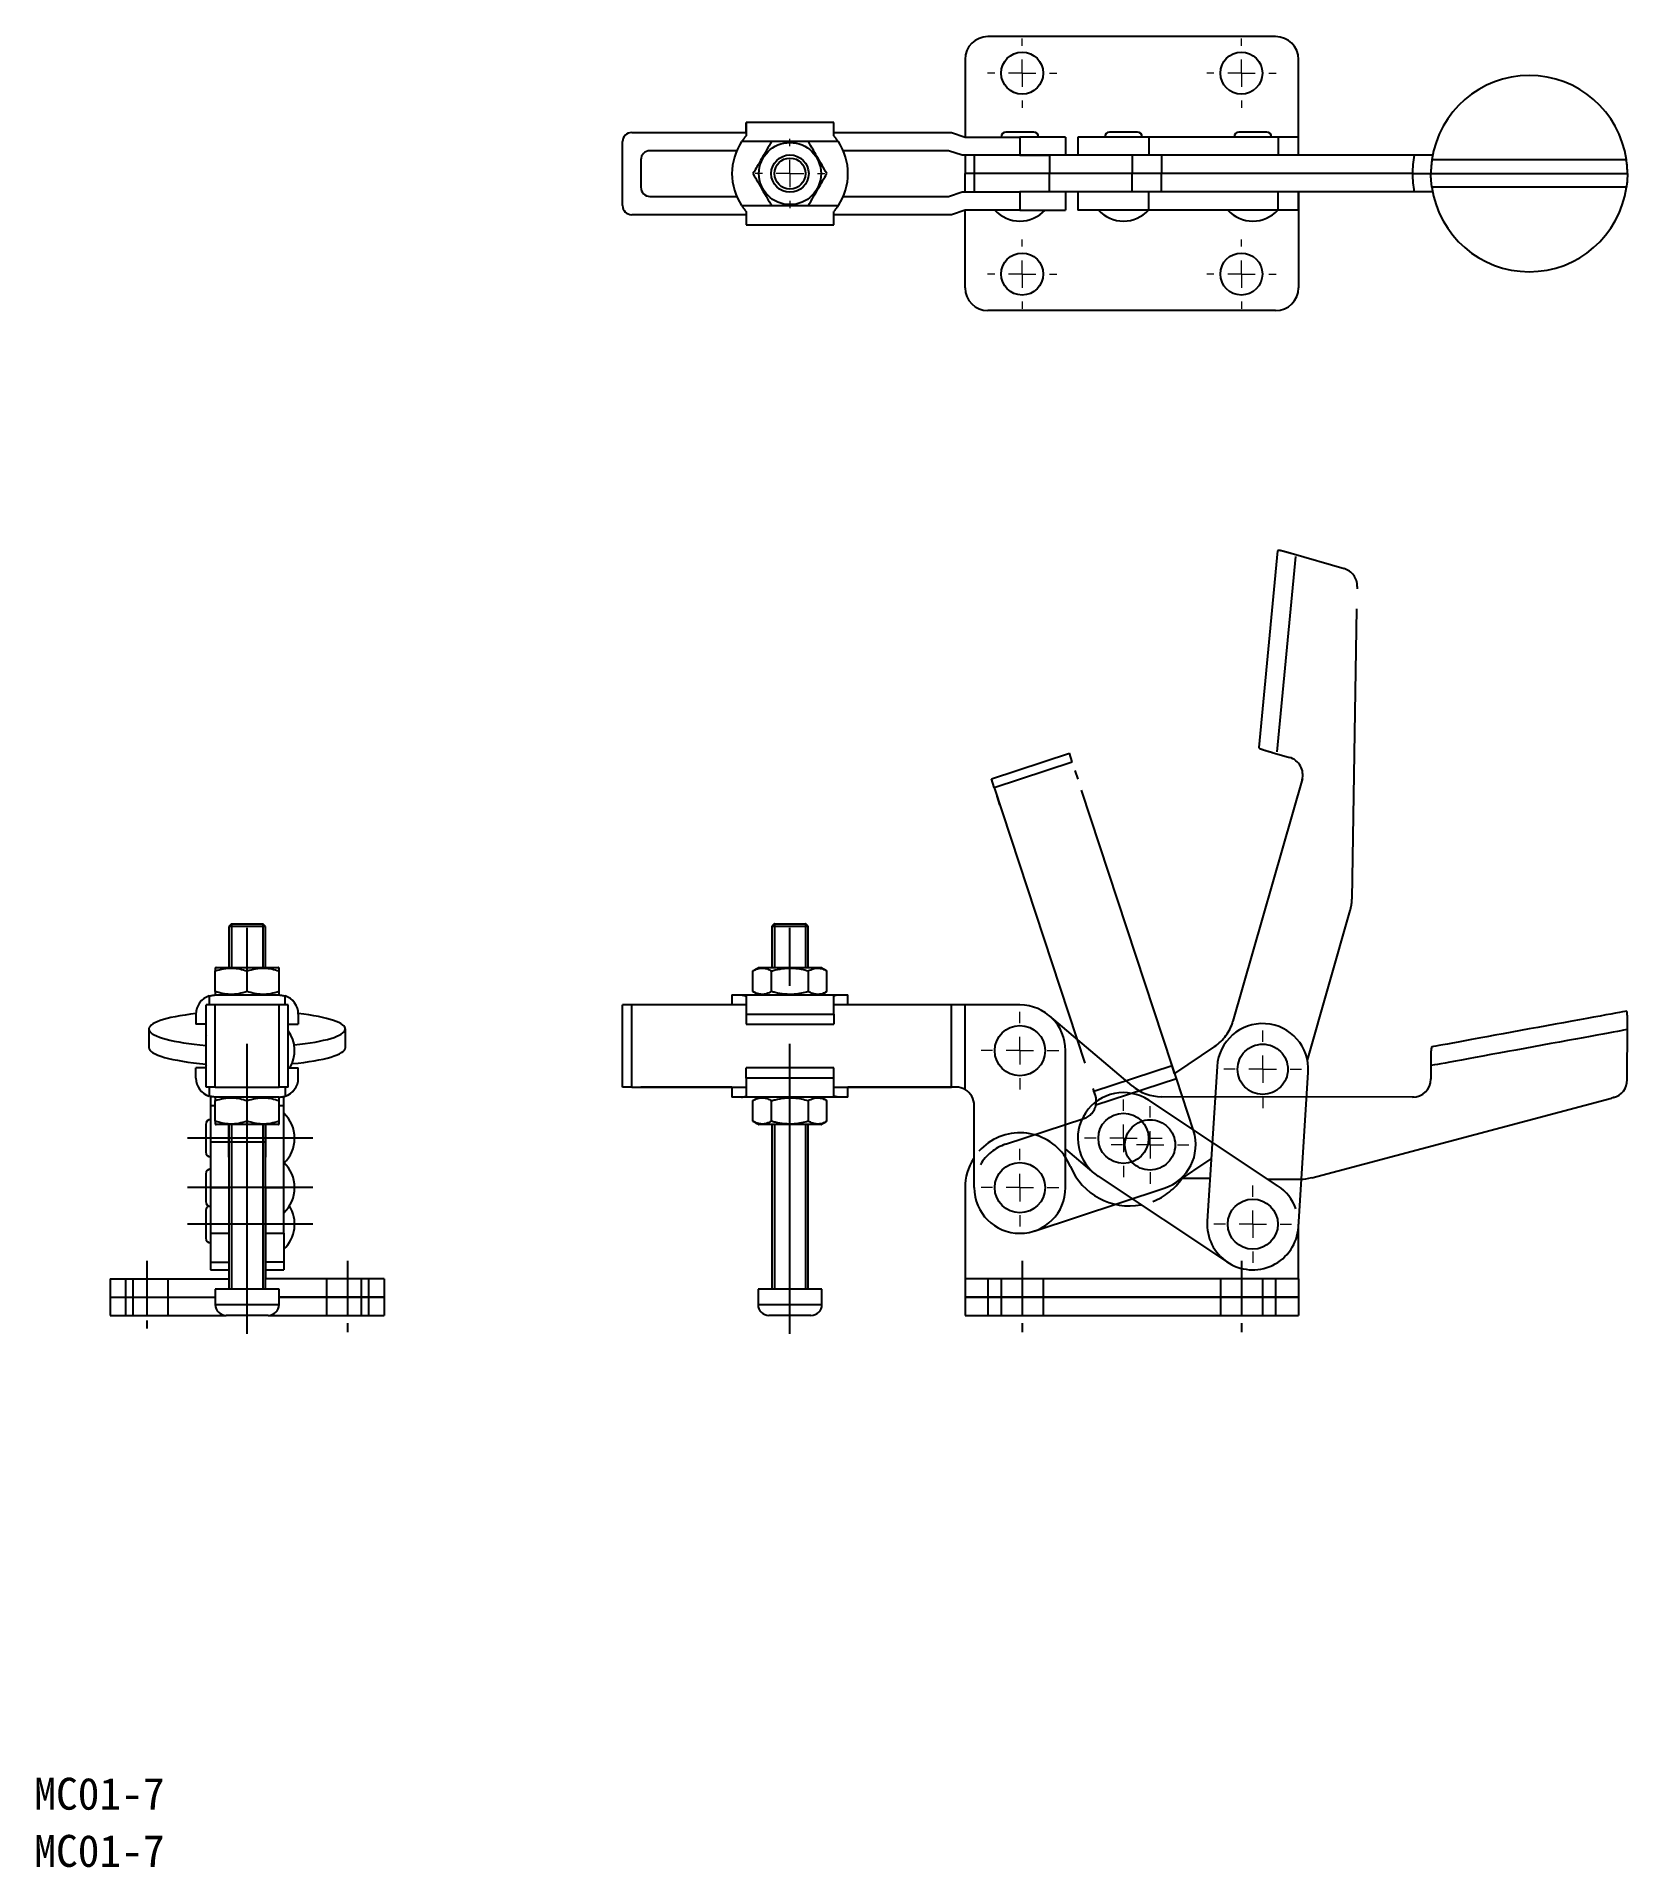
# Model space of a CAD drawing. Header units: millimetres. Extents: x 11 to 185, y 12 to 213.
import ezdxf

# ---------------------------------------------------------------- set-up
doc = ezdxf.new("R2010")
doc.units = ezdxf.units.MM
for name, pattern in [('CENTER', [50.8, 31.75, -6.35, 6.35, -6.35]), ('DASHED', [19.05, 12.7, -6.35]), ('PHANTOM', [63.5, 31.75, -6.35, 6.35, -6.35, 6.35, -6.35])]:
    doc.linetypes.add(name, pattern=pattern)
doc.layers.add('CENTER', color=1, linetype='CENTER')
doc.styles.get("Standard").update_dxf_attribs({"font": 'MINGLIU.TTC'})

# ---------------------------------------------------------------- blocks, each defined once
blk = doc.blocks.new('SW_CENTERMARKSYMBOL_0')
at = {"color": 0, "linetype": 'Continuous', "lineweight": 0}
for p, q in [((0, 3), (0, 4.25)), ((-3, 0), (-4.25, 0)), ((0, 0), (-1.5, 0)), ((0, 0), (0, 1.5)), ((0, 0), (0, -1.5)), ((0, 0), (1.5, 0)), ((3, 0), (4.25, 0)), ((0, -3), (0, -4.25))]:
    blk.add_line(p, q, dxfattribs=at)
blk = doc.blocks.new('SW_CENTERMARKSYMBOL_1')
at = {"color": 0, "linetype": 'Continuous', "lineweight": 0}
for p, q in [((0, 3), (0, 4.25)), ((-3, 0), (-4.25, 0)), ((0, 0), (-1.5, 0)), ((0, 0), (0, 1.5)), ((0, 0), (0, -1.5)), ((0, 0), (1.5, 0)), ((3, 0), (4.25, 0)), ((0, -3), (0, -4.25))]:
    blk.add_line(p, q, dxfattribs=at)
blk = doc.blocks.new('SW_CENTERMARKSYMBOL_2')
at = {"color": 0, "linetype": 'Continuous', "lineweight": 0}
for p, q in [((0, 3), (0, 4.25)), ((-3, 0), (-4.25, 0)), ((0, 0), (-1.5, 0)), ((0, 0), (0, 1.5)), ((0, 0), (0, -1.5)), ((0, 0), (1.5, 0)), ((3, 0), (4.25, 0)), ((0, -3), (0, -4.25))]:
    blk.add_line(p, q, dxfattribs=at)
blk = doc.blocks.new('SW_CENTERMARKSYMBOL_3')
at = {"color": 0, "linetype": 'Continuous', "lineweight": 0}
for p, q in [((0, 3), (0, 4.25)), ((-3, 0), (-4.25, 0)), ((0, 0), (-1.5, 0)), ((0, 0), (0, 1.5)), ((0, 0), (0, -1.5)), ((0, 0), (1.5, 0)), ((3, 0), (4.25, 0)), ((0, -3), (0, -4.25))]:
    blk.add_line(p, q, dxfattribs=at)
blk = doc.blocks.new('SW_CENTERMARKSYMBOL_4')
at = {"color": 0, "linetype": 'Continuous', "lineweight": 0}
for p, q in [((0, 3), (0, 3.8)), ((-3, 0), (-3.8, 0)), ((0, 0), (-1.5, 0)), ((0, 0), (0, 1.5)), ((0, 0), (0, -1.5)), ((0, 0), (1.5, 0)), ((3, 0), (3.8, 0)), ((0, -3), (0, -3.8))]:
    blk.add_line(p, q, dxfattribs=at)
blk = doc.blocks.new('SW_CENTERMARKSYMBOL_5')
at = {"color": 0, "linetype": 'Continuous', "lineweight": 0}
for p, q in [((0, 3), (0, 3.8)), ((-3, 0), (-3.8, 0)), ((0, 0), (-1.5, 0)), ((0, 0), (0, 1.5)), ((0, 0), (0, -1.5)), ((0, 0), (1.5, 0)), ((3, 0), (3.8, 0)), ((0, -3), (0, -3.8))]:
    blk.add_line(p, q, dxfattribs=at)
blk = doc.blocks.new('SW_CENTERMARKSYMBOL_6')
at = {"color": 0, "linetype": 'Continuous', "lineweight": 0}
for p, q in [((0, 3), (0, 3.8)), ((-3, 0), (-3.8, 0)), ((0, 0), (-1.5, 0)), ((0, 0), (0, 1.5)), ((0, 0), (0, -1.5)), ((0, 0), (1.5, 0)), ((3, 0), (3.8, 0)), ((0, -3), (0, -3.8))]:
    blk.add_line(p, q, dxfattribs=at)
blk = doc.blocks.new('SW_CENTERMARKSYMBOL_7')
at = {"color": 0, "linetype": 'Continuous', "lineweight": 0}
for p, q in [((0, 3), (0, 3.8)), ((-3, 0), (-3.8, 0)), ((0, 0), (-1.5, 0)), ((0, 0), (0, 1.5)), ((0, 0), (0, -1.5)), ((0, 0), (1.5, 0)), ((3, 0), (3.8, 0)), ((0, -3), (0, -3.8))]:
    blk.add_line(p, q, dxfattribs=at)

msp = doc.modelspace()

# ---------------------------------------------------------------- linework, layer by layer
at = {"color": 7, "linetype": 'Continuous'}
for p, q in [((146.91, 212.77), (115.41, 212.77)), ((112.91, 210.27), (112.91, 201.77)), ((149.41, 199.77), (149.41, 210.27)), ((88.93, 202.27), (88.93, 203.37)), ((88.93, 203.37), (88.93, 201.92)), ((98.54, 203.37), (88.93, 203.37)), ((98.54, 202.27), (98.54, 203.37)), ((98.54, 201.92), (98.54, 203.37)), ((75.41, 194.27), (75.41, 201.27)), ((76.41, 202.27), (88.93, 202.27)), ((91.67, 201.27), (88.44, 201.27)), ((99.03, 201.27), (95.8, 201.27)), ((98.54, 202.27), (111.41, 202.27)), ((111.41, 202.27), (112.91, 201.77)), ((112.91, 201.77), (118.91, 201.77)), ((120.43, 202.29), (117.38, 202.29)), ((118.91, 201.77), (118.91, 199.77)), ((123.91, 201.77), (118.91, 201.77)), ((123.91, 201.77), (123.91, 199.77)), ((133.01, 201.77), (125.25, 201.77)), ((131.77, 202.29), (128.72, 202.29)), ((133.01, 201.77), (133.01, 199.77)), ((147.18, 201.77), (133.01, 201.77)), ((145.93, 202.29), (142.88, 202.29)), ((147.18, 201.77), (147.18, 199.77)), ((149.41, 201.77), (147.18, 201.77)), ((77.41, 199.27), (77.41, 196.27)), ((87.9, 200.27), (78.41, 200.27)), ((111.09, 200.27), (99.57, 200.27)), ((112.59, 199.77), (111.09, 200.27)), ((118.91, 199.77), (112.59, 199.77)), ((112.91, 199.77), (112.91, 197.77)), ((122.14, 199.77), (118.91, 199.77)), ((118.91, 199.77), (122.14, 199.77)), ((122.14, 199.77), (122.14, 197.77)), ((131.2, 199.77), (122.14, 199.77)), ((131.2, 199.77), (131.2, 197.77)), ((134.42, 199.77), (131.2, 199.77)), ((134.42, 199.77), (134.42, 197.77)), ((162.06, 199.77), (134.42, 199.77)), ((185.32, 199.27), (164.02, 199.27)), ((164.09, 199.77), (164.09, 199.77)), ((113.91, 197.77), (112.91, 197.77)), ((112.91, 195.77), (112.91, 197.77)), ((113.91, 197.77), (112.91, 197.77)), ((122.14, 197.77), (113.91, 197.77)), ((122.14, 197.77), (113.91, 197.77)), ((131.2, 197.77), (122.14, 197.77)), ((122.14, 195.77), (122.14, 197.77)), ((131.2, 197.77), (122.14, 197.77)), ((134.42, 197.77), (131.2, 197.77)), ((131.2, 195.77), (131.2, 197.77)), ((134.42, 197.77), (131.2, 197.77)), ((161.9, 197.77), (134.42, 197.77)), ((134.42, 195.77), (134.42, 197.77)), ((161.9, 197.77), (134.42, 197.77)), ((161.9, 197.77), (163.9, 197.77)), ((161.9, 197.77), (163.9, 197.77)), ((163.91, 197.77), (163.9, 197.77)), ((163.91, 197.77), (163.9, 197.77)), ((163.91, 197.77), (185.42, 197.77)), ((163.91, 197.77), (185.42, 197.77)), ((78.41, 195.27), (87.9, 195.27)), ((99.57, 195.27), (111.09, 195.27)), ((111.09, 195.27), (112.59, 195.77)), ((112.59, 195.77), (118.91, 195.77)), ((122.14, 195.77), (118.91, 195.77)), ((118.91, 195.77), (118.91, 193.77)), ((122.14, 195.77), (118.91, 195.77)), ((131.2, 195.77), (122.14, 195.77)), ((123.91, 195.77), (123.91, 193.77)), ((134.42, 195.77), (131.2, 195.77)), ((133.01, 193.77), (133.01, 195.77)), ((162.06, 195.77), (134.42, 195.77)), ((147.18, 193.77), (147.18, 195.77)), ((149.41, 195.77), (149.41, 185.27)), ((185.32, 196.27), (164.02, 196.27)), ((164.09, 195.77), (164.09, 195.77)), ((88.93, 193.27), (76.41, 193.27)), ((88.44, 194.27), (91.67, 194.27)), ((88.93, 193.62), (88.93, 192.17)), ((95.8, 194.27), (99.03, 194.27)), ((98.54, 192.17), (98.54, 193.62)), ((111.41, 193.27), (98.54, 193.27)), ((112.91, 193.77), (111.41, 193.27)), ((118.91, 193.77), (112.91, 193.77)), ((112.91, 185.27), (112.91, 193.77)), ((118.91, 193.77), (123.91, 193.77)), ((133.01, 193.77), (125.25, 193.77)), ((147.18, 193.77), (133.01, 193.77)), ((149.41, 193.77), (147.18, 193.77)), ((88.93, 192.17), (98.54, 192.17)), ((146.91, 182.77), (115.41, 182.77)), ((36.31, 115.34), (32.31, 115.34)), ((32.61, 115.64), (36.01, 115.64)), ((93.74, 115.34), (91.74, 115.34)), ((92.04, 115.64), (93.74, 115.64)), ((93.74, 115.64), (95.44, 115.64)), ((95.74, 115.34), (93.74, 115.34)), ((30.81, 108.21), (30.81, 110.47)), ((30.91, 110.84), (37.71, 110.84)), ((34.31, 108.21), (34.31, 110.47)), ((37.81, 108.21), (37.81, 110.47)), ((89.69, 108.21), (89.69, 110.47)), ((90.34, 110.84), (93.74, 110.84)), ((91.71, 108.21), (91.71, 110.47)), ((93.74, 110.84), (97.14, 110.84)), ((95.76, 108.21), (95.76, 110.47)), ((97.78, 108.21), (97.78, 110.47)), ((29.81, 97.74), (29.81, 106.74)), ((30.81, 106.74), (29.81, 106.74)), ((30.16, 107.74), (30.16, 106.74)), ((30.81, 107.84), (37.81, 107.84)), ((30.81, 97.74), (30.81, 106.74)), ((37.81, 106.74), (30.81, 106.74)), ((37.81, 97.74), (37.81, 106.74)), ((38.81, 106.74), (37.81, 106.74)), ((38.46, 106.74), (38.46, 107.74)), ((38.81, 97.74), (38.81, 106.74)), ((75.41, 97.74), (75.41, 106.74)), ((76.41, 106.74), (75.41, 106.74)), ((76.41, 97.74), (76.41, 106.74)), ((88.93, 106.74), (76.41, 106.74)), ((78.41, 106.74), (77.41, 106.74)), ((87.39, 106.74), (78.41, 106.74)), ((87.39, 107.84), (88.44, 107.84)), ((88.44, 107.84), (99.03, 107.84)), ((88.93, 107.74), (88.93, 105.74)), ((98.54, 105.74), (98.54, 107.74)), ((111.41, 106.74), (98.54, 106.74)), ((99.03, 107.84), (100.09, 107.84)), ((111.09, 106.74), (100.09, 106.74)), ((112.59, 106.74), (111.09, 106.74)), ((111.41, 97.74), (111.41, 106.74)), ((112.91, 106.74), (111.41, 106.74)), ((118.91, 106.74), (112.59, 106.74)), ((112.91, 97.47), (112.91, 106.74)), ((118.91, 106.74), (112.91, 106.74)), ((28.71, 105.74), (28.71, 104.64)), ((29.81, 104.64), (28.71, 104.64)), ((38.81, 104.64), (39.91, 104.64)), ((39.91, 105.74), (39.91, 104.64)), ((88.93, 105.74), (98.54, 105.74)), ((88.93, 105.74), (88.93, 104.64)), ((88.93, 104.64), (98.54, 104.64)), ((98.54, 105.74), (98.54, 104.64)), ((131.2, 97.89), (122.14, 105.56)), ((185.4, 98.53), (185.42, 104.56)), ((185.4, 98.53), (185.42, 104.56)), ((29.79, 103.26), (29.79, 100.21)), ((123.91, 86.74), (123.91, 101.74)), ((163.91, 100.61), (163.9, 98.63)), ((163.91, 100.61), (163.9, 98.63)), ((28.71, 98.74), (28.71, 99.84)), ((29.81, 99.84), (28.71, 99.84)), ((38.81, 99.84), (39.91, 99.84)), ((39.91, 98.74), (39.91, 99.84)), ((88.93, 98.74), (88.93, 99.84)), ((98.54, 99.84), (88.93, 99.84)), ((98.54, 98.74), (88.93, 98.74)), ((88.93, 98.74), (88.93, 96.74)), ((98.54, 98.74), (98.54, 99.84)), ((98.54, 96.74), (98.54, 98.74)), ((30.81, 97.74), (29.81, 97.74)), ((30.16, 97.74), (30.16, 96.74)), ((30.31, 96.73), (30.31, 95.74)), ((30.81, 97.74), (37.81, 97.74)), ((37.81, 96.64), (30.81, 96.64)), ((30.81, 94.01), (30.81, 96.27)), ((34.31, 94.01), (34.31, 96.27)), ((38.81, 97.74), (37.81, 97.74)), ((37.81, 94.01), (37.81, 96.27)), ((38.31, 95.74), (38.31, 96.74)), ((38.46, 97.74), (38.46, 96.74)), ((76.41, 97.74), (75.41, 97.74)), ((76.41, 97.74), (88.93, 97.74)), ((78.41, 97.74), (77.41, 97.74)), ((87.39, 97.74), (78.41, 97.74)), ((88.44, 96.64), (87.39, 96.64)), ((99.03, 96.64), (88.44, 96.64)), ((89.69, 94.01), (89.69, 96.27)), ((91.71, 94.01), (91.71, 96.27)), ((95.76, 94.01), (95.76, 96.27)), ((97.78, 94.01), (97.78, 96.27)), ((98.54, 97.74), (111.41, 97.74)), ((100.09, 96.64), (99.03, 96.64)), ((111.09, 97.74), (100.09, 97.74)), ((111.91, 97.74), (111.09, 97.74)), ((111.91, 97.74), (111.41, 97.74)), ((147.18, 86.9), (133.01, 96.31)), ((162.06, 96.64), (134.42, 96.7)), ((150.87, 87.83), (183.68, 96.54)), ((30.31, 95.74), (30.31, 86.74)), ((30.31, 95.74), (30.81, 95.74)), ((37.81, 95.74), (38.31, 95.74)), ((38.31, 86.74), (38.31, 95.74)), ((113.91, 86.74), (113.91, 95.74)), ((29.79, 93.67), (29.79, 90.62)), ((37.71, 93.64), (30.91, 93.64)), ((32.31, 90.06), (32.31, 93.64)), ((36.31, 93.64), (36.31, 90.06)), ((97.14, 93.64), (90.34, 93.64)), ((30.31, 91.74), (36.31, 91.74)), ((123.91, 90.96), (127.02, 88.33)), ((29.79, 88.26), (29.79, 85.21)), ((30.31, 86.74), (32.31, 86.74)), ((30.31, 86.74), (30.31, 81.74)), ((32.31, 86.74), (32.31, 76.74)), ((36.31, 86.74), (38.31, 86.74)), ((36.31, 86.74), (36.31, 76.74)), ((38.31, 81.74), (38.31, 86.74)), ((112.91, 86.74), (112.91, 76.74)), ((112.91, 86.74), (112.91, 76.74)), ((127.48, 87.98), (141.64, 78.57)), ((146.01, 87.67), (149.58, 87.67)), ((29.79, 84.26), (29.79, 81.21)), ((149.41, 76.74), (149.41, 82.74)), ((149.41, 76.74), (149.41, 82.58)), ((30.31, 81.74), (30.31, 78.57)), ((38.31, 81.74), (38.31, 78.57)), ((30.31, 78.57), (32.31, 78.57)), ((30.31, 78.57), (30.31, 77.74)), ((38.31, 78.57), (36.31, 78.57)), ((38.31, 78.57), (38.31, 77.74)), ((19.31, 76.74), (19.31, 74.74)), ((19.31, 76.74), (21.81, 76.74)), ((21.81, 76.74), (21.81, 74.74)), ((21.81, 76.74), (32.31, 76.74)), ((46.81, 76.74), (36.31, 76.74)), ((46.81, 76.74), (46.81, 74.74)), ((49.31, 76.74), (46.81, 76.74)), ((49.31, 76.74), (49.31, 74.74)), ((112.91, 76.74), (112.91, 74.74)), ((115.41, 76.74), (112.91, 76.74)), ((112.91, 76.74), (112.91, 74.74)), ((115.41, 76.74), (112.91, 76.74)), ((115.41, 76.74), (115.41, 74.74)), ((146.91, 76.74), (115.41, 76.74)), ((115.41, 76.74), (115.41, 74.74)), ((146.91, 76.74), (115.41, 76.74)), ((146.91, 76.74), (146.91, 74.74)), ((149.41, 76.74), (146.91, 76.74)), ((146.91, 76.74), (146.91, 74.74)), ((149.41, 76.74), (146.91, 76.74)), ((149.41, 76.74), (149.41, 74.74)), ((149.41, 76.74), (149.41, 74.74)), ((19.31, 74.74), (19.31, 72.74)), ((19.31, 74.74), (21.81, 74.74)), ((19.31, 74.74), (21.81, 74.74)), ((21.81, 74.74), (21.81, 72.74)), ((21.81, 74.74), (30.81, 74.74)), ((21.81, 74.74), (30.81, 74.74)), ((37.81, 75.64), (30.81, 75.64)), ((37.81, 74.74), (46.81, 74.74)), ((46.81, 74.74), (37.81, 74.74)), ((46.81, 74.74), (46.81, 72.74)), ((46.81, 74.74), (49.31, 74.74)), ((49.31, 74.74), (46.81, 74.74)), ((49.31, 74.74), (49.31, 72.74)), ((97.24, 75.64), (90.24, 75.64)), ((112.91, 74.74), (112.91, 72.74)), ((112.91, 74.74), (115.41, 74.74)), ((115.41, 74.74), (112.91, 74.74)), ((112.91, 74.74), (112.91, 72.74)), ((112.91, 74.74), (115.41, 74.74)), ((115.41, 74.74), (112.91, 74.74)), ((115.41, 74.74), (115.41, 72.74)), ((115.41, 74.74), (146.91, 74.74)), ((146.91, 74.74), (115.41, 74.74)), ((115.41, 74.74), (115.41, 72.74)), ((115.41, 74.74), (146.91, 74.74)), ((146.91, 74.74), (115.41, 74.74)), ((146.91, 74.74), (146.91, 72.74)), ((146.91, 74.74), (149.41, 74.74)), ((149.41, 74.74), (146.91, 74.74)), ((146.91, 74.74), (146.91, 72.74)), ((146.91, 74.74), (149.41, 74.74)), ((149.41, 74.74), (146.91, 74.74)), ((149.41, 74.74), (149.41, 72.74)), ((149.41, 74.74), (149.41, 72.74)), ((19.31, 72.74), (21.81, 72.74)), ((21.81, 72.74), (32.01, 72.74)), ((30.81, 73.94), (37.81, 73.94)), ((36.61, 72.74), (32.01, 72.74)), ((36.61, 72.74), (46.81, 72.74)), ((46.81, 72.74), (49.31, 72.74)), ((90.24, 73.94), (97.24, 73.94)), ((96.04, 72.74), (91.44, 72.74)), ((112.91, 72.74), (115.41, 72.74)), ((112.91, 72.74), (115.41, 72.74)), ((115.41, 72.74), (146.91, 72.74)), ((115.41, 72.74), (146.91, 72.74)), ((146.91, 72.74), (149.41, 72.74)), ((146.91, 72.74), (149.41, 72.74))]:
    msp.add_line(p, q, dxfattribs=at)
at = {"color": 3, "linetype": 'PHANTOM'}
for p, q in [((147.13, 156.48), (145.08, 134.92)), ((149.08, 155.84), (147.04, 134.45)), ((154.4, 154.51), (148.61, 156.17)), ((154.4, 154.51), (148.61, 156.17)), ((155.85, 152.55), (155.85, 152.31)), ((155.27, 118.37), (155.85, 152.31)), ((115.79, 131.5), (124.34, 134.31)), ((124.65, 133.36), (124.34, 134.31)), ((146.54, 134.4), (148.43, 133.85)), ((146.54, 134.4), (148.43, 133.85)), ((116.1, 130.55), (124.65, 133.36)), ((135.57, 100.1), (124.65, 133.36)), ((125.28, 131.46), (124.96, 132.41)), ((116.1, 130.55), (115.79, 131.5)), ((116.1, 130.55), (127.02, 97.3)), ((149.85, 131.53), (142.24, 104.96)), ((116.73, 128.65), (116.41, 129.6)), ((150.39, 100.71), (155.07, 117.08)), ((135.85, 99.25), (135.47, 100.41)), ((140.22, 102.19), (135.85, 99.25)), ((127.02, 97.3), (135.57, 100.1)), ((127.23, 95.79), (136.04, 98.68)), ((136.04, 98.68), (135.57, 100.1)), ((137.91, 92.98), (136.04, 98.68)), ((140.5, 100.02), (139.42, 83.06)), ((149.4, 82.42), (150.48, 99.39)), ((127.18, 96.82), (126.92, 97.6)), ((127.18, 96.82), (127.02, 97.3)), ((117.35, 91.49), (125.9, 94.3)), ((135.95, 87.27), (139.85, 89.89)), ((120.47, 81.99), (134.72, 86.67)), ((139.72, 87.74), (136.65, 87.74))]:
    msp.add_line(p, q, dxfattribs=at)
at = {"color": 3, "linetype": 'Continuous'}
for p, q in [((32.61, 115.64), (32.61, 110.78)), ((36.01, 115.64), (36.01, 110.88)), ((92.04, 115.64), (92.04, 110.84)), ((95.44, 115.64), (95.44, 110.84)), ((32.61, 93.7), (32.61, 75.64)), ((36.01, 93.7), (36.01, 75.64)), ((92.04, 93.64), (92.04, 75.64)), ((95.44, 93.64), (95.44, 75.64))]:
    msp.add_line(p, q, dxfattribs=at)
at = {"color": 3, "linetype": 'DASHED'}
for p, q in [((21.01, 76.74), (21.01, 74.74)), ((25.61, 76.74), (25.61, 72.74)), ((43.01, 76.74), (43.01, 74.74)), ((47.61, 76.74), (47.61, 74.74)), ((116.86, 76.74), (116.86, 72.74)), ((121.46, 76.74), (121.46, 72.74)), ((140.86, 76.74), (140.86, 72.74)), ((145.46, 76.74), (145.46, 72.74)), ((21.01, 74.74), (21.01, 72.74)), ((43.01, 74.74), (43.01, 72.74)), ((47.61, 74.74), (47.61, 72.74))]:
    msp.add_line(p, q, dxfattribs=at)
at = {"color": 7, "linetype": 'Continuous', "flags": 128}
for points in [[(185.32, 106.06), (185.14, 106.03), (184.88, 105.98), (184.54, 105.92), (184.12, 105.84), (183.62, 105.75), (183.05, 105.65), (182.42, 105.53), (181.72, 105.4), (180.97, 105.26), (180.16, 105.12), (179.32, 104.96), (178.43, 104.8), (177.52, 104.63), (176.58, 104.46), (175.63, 104.28), (174.67, 104.11), (173.71, 103.93), (172.75, 103.76), (171.81, 103.58), (170.9, 103.42), (170.02, 103.25), (169.17, 103.1), (168.36, 102.95), (167.61, 102.81), (166.91, 102.68), (166.28, 102.57), (165.71, 102.46), (165.22, 102.37), (164.79, 102.29), (164.45, 102.23), (164.19, 102.18), (164.02, 102.15)], [(29.81, 103.42), (29.8, 103.37), (29.79, 103.26)], [(185.42, 104.05), (185.01, 103.97), (184.7, 103.92), (184.32, 103.85), (183.86, 103.76), (183.33, 103.66), (182.73, 103.55), (182.06, 103.43), (181.34, 103.3), (180.56, 103.15), (179.73, 103), (178.87, 102.84), (177.97, 102.68), (177.04, 102.51), (176.1, 102.34), (175.14, 102.16), (174.18, 101.98), (173.22, 101.81), (172.28, 101.64), (171.35, 101.47), (170.46, 101.3), (169.59, 101.14), (168.76, 100.99), (167.99, 100.85), (167.26, 100.71), (166.59, 100.59), (165.99, 100.48), (165.46, 100.38), (165, 100.3), (164.62, 100.23), (164.31, 100.17), (163.91, 100.1)], [(29.79, 100.21), (29.8, 100.11), (29.81, 100.05)], [(183.92, 96.6), (183.89, 96.6), (183.81, 96.58), (183.68, 96.54)], [(124.45, 89.05), (124.13, 89.69), (123.91, 90.06)]]:
    msp.add_lwpolyline(points, dxfattribs=at)
at = {"color": 7, "linetype": 'Continuous'}
for centre, radius in [((119.16, 208.77), 2.3), ((143.16, 208.77), 2.3), ((93.74, 197.77), 3.4), ((93.74, 197.77), 2.05), ((93.74, 197.77), 1.7), ((119.16, 186.77), 2.3), ((143.16, 186.77), 2.3), ((118.91, 101.74), 2.75), ((130.25, 92.14), 2.75), ((118.91, 86.74), 2.75), ((118.91, 86.74), 2.75), ((144.41, 82.74), 2.75), ((144.41, 82.74), 2.75)]:
    msp.add_circle(centre, radius, dxfattribs=at)
at = {"color": 3, "linetype": 'PHANTOM'}
for centre in [(145.49, 99.7), (133.16, 91.42)]:
    msp.add_circle(centre, 2.75, dxfattribs=at)
at = {"color": 7, "linetype": 'Continuous'}
for centre, radius, start, end in [((115.41, 210.27), 2.5, 90, 180), ((146.91, 210.27), 2.5, 0, 90), ((76.41, 201.27), 1, 90, 180), ((93.74, 197.77), 6.35, 146.5519, 213.4481), ((93.74, 197.77), 6.35, 326.5519, 33.4481), ((117.38, 201.77), 0.525, 90, 180), ((120.43, 201.77), 0.525, 0, 90), ((128.72, 201.77), 0.525, 90, 180), ((131.77, 201.77), 0.525, 0, 90), ((142.88, 201.77), 0.525, 90, 180), ((145.93, 201.77), 0.525, 0, 90), ((78.41, 199.27), 1, 90, 180), ((174.65, 197.77), 12.75, 170.9752, 180), ((174.65, 197.77), 12.75, 180, 189.0248), ((78.41, 196.27), 1, 180, 270), ((76.41, 194.27), 1, 180, 270), ((118.91, 196.32), 3.75, 222.8506, 270), ((118.91, 196.32), 3.75, 270, 317.1494), ((130.25, 196.32), 3.75, 222.8506, 270), ((130.25, 196.32), 3.75, 270, 317.1494), ((144.41, 196.32), 3.75, 222.8506, 270), ((144.41, 196.32), 3.75, 270, 317.1494), ((115.41, 185.27), 2.5, 180, 270), ((146.91, 185.27), 2.5, 270, 0), ((30.81, 105.74), 2.1, 108.0305, 180), ((37.81, 105.74), 2.1, 0, 71.9695), ((118.91, 101.74), 5, 0, 90), ((35.76, 101.74), 3.75, 329.5673, 35.572), ((30.81, 98.74), 2.1, 180, 251.9695), ((37.81, 98.74), 2.1, 288.0305, 0), ((161.9, 98.64), 2, 269.865, 359.865), ((161.9, 98.64), 2, 269.865, 359.865), ((183.4, 98.54), 2, 284.865, 359.865), ((183.4, 98.54), 2, 284.865, 359.865), ((111.91, 95.74), 2, 60, 90), ((111.91, 95.74), 2, 360, 60), ((130.25, 92.14), 5, 56.4178, 236.4178), ((125.28, 96.2), 2, 348.1783, 18.1783), ((134.43, 101.7), 5, 229.7582, 269.865), ((35.76, 92.14), 3.75, 0, 47.1494), ((30.31, 93.67), 0.525, 90, 180), ((30.31, 90.62), 0.525, 180, 270), ((35.76, 92.14), 3.75, 313.9262, 0), ((30.31, 88.26), 0.525, 90, 180), ((35.76, 86.74), 3.75, 0, 47.1494), ((118.91, 86.74), 6, 148.1305, 180), ((130.91, 91.74), 7, 202.6394, 280.4457), ((35.76, 86.74), 3.75, 312.8506, 0), ((118.91, 86.74), 5, 180, 0), ((144.41, 82.74), 5, 19.8418, 56.4178), ((149.59, 92.67), 5, 269.865, 284.865), ((30.31, 85.21), 0.525, 180, 270), ((30.31, 84.26), 0.525, 115.2088, 180), ((35.76, 82.74), 3.75, 312.8506, 32.2209), ((144.41, 82.74), 5, 234.8454, 356.3604), ((30.31, 81.21), 0.525, 180, 270), ((32.01, 73.94), 1.2, 180, 270), ((36.61, 73.94), 1.2, 270, 0), ((91.44, 73.94), 1.2, 180, 270), ((96.04, 73.94), 1.2, 270, 0)]:
    msp.add_arc(centre, radius, start, end, dxfattribs=at)
at = {"color": 3, "linetype": 'PHANTOM'}
for centre, radius, start, end in [((153.85, 152.59), 2, 359.0187, 74.0187), ((153.85, 152.59), 2, 359.0187, 74.0187), ((147.88, 131.93), 2, 344.0187, 74.0187), ((147.88, 131.93), 2, 344.0187, 74.0187), ((150.27, 118.46), 5, 344.0187, 359.0187), ((137.43, 106.34), 5, 303.9119, 344.0187), ((145.49, 99.7), 5, 356.3604, 176.3604), ((125.28, 96.2), 2, 288.1783, 348.1783), ((118.91, 86.74), 6, 33.5573, 138.3952), ((133.16, 91.42), 5, 288.1783, 18.1783), ((118.91, 86.74), 5, 108.1783, 149.9747), ((130.91, 91.74), 7, 291.5381, 325.1092), ((144.41, 82.74), 5, 176.3604, 236.4101)]:
    msp.add_arc(centre, radius, start, end, dxfattribs=at)
at = {"color": 7, "linetype": 'Continuous'}
for centre, ratio, start_param, end_param in [((174.67, 197.77), 0.999565, 0.139992, 3.001601), ((174.67, 197.77), 0.999565, 3.281584, 6.143194), ((34.31, 104.11), 0.18369, 2.118661, 4.280481), ((34.31, 104.11), 0.18369, 5.211554, 7.306117), ((34.31, 102.07), 0.18369, 3.141593, 4.280481), ((34.31, 102.07), 0.18369, 5.187777, 6.283185)]:
    msp.add_ellipse(centre, major_axis=(10.75, 0), ratio=ratio, start_param=start_param, end_param=end_param, dxfattribs=at)
for points in [[(174.67, 208.52), (174.66, 208.52)], [(88.93, 201.92), (88.44, 201.27)], [(99.03, 201.27), (98.54, 201.92)], [(125.25, 201.77), (125.25, 199.77)], [(149.41, 199.77), (149.41, 201.77)], [(113.91, 199.77), (113.91, 197.77)], [(113.91, 197.77), (113.91, 195.77)], [(125.25, 195.77), (125.25, 193.77)], [(149.41, 193.77), (149.41, 195.77)], [(88.44, 194.27), (88.93, 193.62)], [(99.03, 194.27), (98.54, 193.62)], [(174.66, 187.02), (174.67, 187.02)], [(32.61, 115.64), (32.31, 115.34)], [(32.31, 115.34), (32.31, 110.84)], [(36.31, 115.34), (36.01, 115.64)], [(36.31, 110.84), (36.31, 115.34)], [(92.04, 115.64), (91.74, 115.34)], [(91.74, 115.34), (91.74, 110.84)], [(95.74, 115.34), (95.44, 115.64)], [(95.74, 110.84), (95.74, 115.34)], [(30.91, 110.84), (30.81, 110.78)], [(37.81, 110.78), (37.71, 110.84)], [(90.34, 110.84), (89.69, 110.47)], [(97.78, 110.47), (97.14, 110.84)], [(30.16, 107.74), (30.81, 107.84)], [(30.81, 107.9), (30.91, 107.84)], [(37.71, 107.84), (37.81, 107.9)], [(37.81, 107.84), (38.46, 107.74)], [(87.39, 107.84), (87.39, 106.74)], [(88.44, 107.84), (88.93, 107.74)], [(89.69, 108.21), (90.34, 107.84)], [(97.14, 107.84), (97.78, 108.21)], [(99.03, 107.84), (98.54, 107.74)], [(100.09, 106.74), (100.09, 107.84)], [(23.56, 104.11), (23.56, 102.07)], [(45.06, 102.07), (45.06, 104.11)], [(30.81, 96.64), (30.16, 96.74)], [(30.91, 96.64), (30.81, 96.58)], [(37.81, 96.58), (37.71, 96.64)], [(37.81, 96.64), (38.46, 96.74)], [(87.39, 97.74), (87.39, 96.64)], [(88.44, 96.64), (88.93, 96.74)], [(90.34, 96.64), (89.69, 96.27)], [(97.78, 96.27), (97.14, 96.64)], [(99.03, 96.64), (98.54, 96.74)], [(100.09, 96.64), (100.09, 97.74)], [(30.81, 93.7), (30.91, 93.64)], [(32.31, 93.64), (32.31, 75.64)], [(36.31, 75.64), (36.31, 93.64)], [(37.71, 93.64), (37.81, 93.7)], [(89.69, 94.01), (90.34, 93.64)], [(91.74, 93.64), (91.74, 75.64)], [(95.74, 75.64), (95.74, 93.64)], [(97.14, 93.64), (97.78, 94.01)], [(30.31, 81.74), (32.31, 81.74)], [(36.31, 81.74), (38.31, 81.74)], [(30.31, 77.74), (32.31, 77.74)], [(36.31, 77.74), (38.31, 77.74)], [(30.81, 75.64), (30.81, 73.94)], [(37.81, 73.94), (37.81, 75.64)], [(90.24, 75.64), (90.24, 73.94)], [(97.24, 73.94), (97.24, 75.64)]]:
    msp.add_open_spline(points, degree=1, dxfattribs=at)
for points, knots in [([(91.71, 201.27), (91.54, 200.96), (91.18, 200.35), (90.66, 199.44), (90.16, 198.57), (89.85, 198.04), (89.69, 197.77)], [0, 0, 0, 0, 0.264592, 0.534922, 0.76533, 1, 1, 1, 1]), ([(95.76, 201.27), (95.5, 201.27), (94.99, 201.27), (94.11, 201.27), (93.14, 201.27), (92.32, 201.27), (91.85, 201.27), (91.71, 201.27)], [0, 0, 0, 0, 0.193533, 0.388971, 0.641359, 0.900564, 1, 1, 1, 1]), ([(97.78, 197.77), (97.6, 198.07), (97.25, 198.69), (96.72, 199.6), (96.22, 200.46), (95.91, 201), (95.76, 201.27)], [0, 0, 0, 0, 0.264593, 0.534922, 0.76533, 1, 1, 1, 1]), ([(164.09, 199.77), (164.07, 199.77), (164.02, 199.77), (163.68, 199.77), (163.17, 199.77), (162.6, 199.77), (162.21, 199.77), (162.06, 199.77)], [0, 0, 0, 0, 0.210505, 0.420946, 0.63319, 0.848808, 1, 1, 1, 1]), ([(164.02, 199.27), (163.99, 199.1), (163.95, 198.76), (163.92, 198.3), (163.91, 197.96), (163.91, 197.79), (163.91, 197.77), (163.91, 197.77)], [0, 0, 0, 0, 0.216565, 0.433115, 0.649992, 0.867376, 1, 1, 1, 1]), ([(185.42, 197.77), (185.42, 197.78), (185.42, 197.82), (185.42, 198.08), (185.4, 198.47), (185.36, 198.89), (185.33, 199.16), (185.32, 199.27)], [0, 0, 0, 0, 0.21907, 0.43824, 0.654262, 0.862631, 1, 1, 1, 1]), ([(89.69, 197.77), (89.87, 197.46), (90.22, 196.85), (90.75, 195.94), (91.25, 195.07), (91.56, 194.54), (91.71, 194.27)], [0, 0, 0, 0, 0.264592, 0.534922, 0.76533, 1, 1, 1, 1]), ([(95.76, 194.27), (95.93, 194.57), (96.29, 195.19), (96.81, 196.1), (97.31, 196.96), (97.62, 197.5), (97.78, 197.77)], [0, 0, 0, 0, 0.264593, 0.534922, 0.76533, 1, 1, 1, 1]), ([(164.02, 196.27), (163.99, 196.44), (163.95, 196.78), (163.92, 197.23), (163.91, 197.57), (163.91, 197.74), (163.91, 197.76), (163.91, 197.77)], [0, 0, 0, 0, 0.216565, 0.433115, 0.649992, 0.867376, 1, 1, 1, 1]), ([(185.42, 197.77), (185.42, 197.75), (185.42, 197.72), (185.42, 197.45), (185.4, 197.07), (185.36, 196.65), (185.33, 196.37), (185.32, 196.27)], [0, 0, 0, 0, 0.21907, 0.43824, 0.654262, 0.862631, 1, 1, 1, 1]), ([(164.09, 195.77), (164.07, 195.77), (164.02, 195.77), (163.68, 195.77), (163.17, 195.77), (162.6, 195.77), (162.21, 195.77), (162.06, 195.77)], [0, 0, 0, 0, 0.210505, 0.420946, 0.63319, 0.848808, 1, 1, 1, 1]), ([(91.71, 194.27), (91.85, 194.27), (92.31, 194.27), (93.13, 194.27), (94.1, 194.27), (94.98, 194.27), (95.5, 194.27), (95.76, 194.27)], [0, 0, 0, 0, 0.099436, 0.352205, 0.611026, 0.804377, 1, 1, 1, 1]), ([(30.81, 110.47), (31.11, 110.56), (31.73, 110.74), (32.64, 110.81), (33.51, 110.71), (34.04, 110.55), (34.31, 110.47)], [0, 0, 0, 0, 0.264592, 0.534922, 0.76533, 1, 1, 1, 1]), ([(30.81, 110.76), (30.81, 110.76), (30.81, 110.77), (30.81, 110.63), (30.81, 110.5), (30.81, 110.47)], [0, 0, 0, 0, 0.282698, 0.801123, 1, 1, 1, 1]), ([(34.31, 110.47), (34.61, 110.56), (35.23, 110.74), (36.14, 110.81), (37.01, 110.71), (37.54, 110.55), (37.81, 110.47)], [0, 0, 0, 0, 0.264592, 0.534922, 0.76533, 1, 1, 1, 1]), ([(37.81, 110.47), (37.81, 110.5), (37.81, 110.63), (37.81, 110.77), (37.81, 110.76), (37.81, 110.76)], [0, 0, 0, 0, 0.198873, 0.704413, 1, 1, 1, 1]), ([(89.69, 110.47), (89.87, 110.56), (90.22, 110.74), (90.75, 110.81), (91.25, 110.71), (91.56, 110.55), (91.71, 110.47)], [0, 0, 0, 0, 0.264592, 0.534922, 0.76533, 1, 1, 1, 1]), ([(91.71, 110.47), (91.85, 110.5), (92.31, 110.63), (93.13, 110.78), (94.1, 110.79), (94.98, 110.67), (95.5, 110.54), (95.76, 110.47)], [0, 0, 0, 0, 0.099436, 0.352205, 0.611026, 0.804377, 1, 1, 1, 1]), ([(95.76, 110.47), (95.93, 110.56), (96.29, 110.74), (96.81, 110.81), (97.31, 110.71), (97.62, 110.55), (97.78, 110.47)], [0, 0, 0, 0, 0.264593, 0.534922, 0.76533, 1, 1, 1, 1]), ([(30.81, 108.21), (30.81, 108.17), (30.81, 108.05), (30.81, 107.91), (30.81, 107.92), (30.81, 107.92)], [0, 0, 0, 0, 0.200447, 0.705817, 1, 1, 1, 1]), ([(34.31, 108.21), (34.01, 108.12), (33.39, 107.94), (32.48, 107.87), (31.61, 107.97), (31.08, 108.13), (30.81, 108.21)], [0, 0, 0, 0, 0.264593, 0.534922, 0.76533, 1, 1, 1, 1]), ([(37.81, 108.21), (37.51, 108.12), (36.89, 107.94), (35.98, 107.87), (35.11, 107.97), (34.58, 108.13), (34.31, 108.21)], [0, 0, 0, 0, 0.264593, 0.534922, 0.76533, 1, 1, 1, 1]), ([(37.81, 107.92), (37.81, 107.91), (37.81, 107.91), (37.81, 108.04), (37.81, 108.17), (37.81, 108.21)], [0, 0, 0, 0, 0.281294, 0.799549, 1, 1, 1, 1]), ([(91.71, 108.21), (91.54, 108.12), (91.18, 107.94), (90.66, 107.87), (90.16, 107.97), (89.85, 108.13), (89.69, 108.21)], [0, 0, 0, 0, 0.264593, 0.534922, 0.76533, 1, 1, 1, 1]), ([(95.76, 108.21), (95.5, 108.14), (94.99, 108), (94.12, 107.89), (93.15, 107.9), (92.32, 108.04), (91.85, 108.17), (91.71, 108.21)], [0, 0, 0, 0, 0.19323, 0.388355, 0.640658, 0.899777, 1, 1, 1, 1]), ([(97.78, 108.21), (97.6, 108.12), (97.25, 107.94), (96.72, 107.87), (96.22, 107.97), (95.91, 108.13), (95.76, 108.21)], [0, 0, 0, 0, 0.264593, 0.534922, 0.76533, 1, 1, 1, 1]), ([(185.42, 104.56), (185.42, 104.73), (185.42, 105.08), (185.42, 105.54), (185.4, 105.88), (185.36, 106.05), (185.33, 106.06), (185.32, 106.06)], [0, 0, 0, 0, 0.21907, 0.43824, 0.654262, 0.862631, 1, 1, 1, 1]), ([(164.02, 102.15), (163.99, 102.13), (163.95, 102.09), (163.92, 101.81), (163.91, 101.42), (163.91, 100.99), (163.91, 100.71), (163.91, 100.61)], [0, 0, 0, 0, 0.216565, 0.433115, 0.649992, 0.867376, 1, 1, 1, 1]), ([(30.81, 96.27), (31.11, 96.36), (31.73, 96.54), (32.64, 96.61), (33.51, 96.51), (34.04, 96.35), (34.31, 96.27)], [0, 0, 0, 0, 0.264593, 0.534922, 0.76533, 1, 1, 1, 1]), ([(30.81, 96.56), (30.81, 96.56), (30.81, 96.57), (30.81, 96.43), (30.81, 96.3), (30.81, 96.27)], [0, 0, 0, 0, 0.282698, 0.801123, 1, 1, 1, 1]), ([(34.31, 96.27), (34.61, 96.36), (35.23, 96.54), (36.14, 96.61), (37.01, 96.51), (37.54, 96.35), (37.81, 96.27)], [0, 0, 0, 0, 0.264592, 0.534922, 0.76533, 1, 1, 1, 1]), ([(37.81, 96.27), (37.81, 96.3), (37.81, 96.43), (37.81, 96.57), (37.81, 96.56), (37.81, 96.56)], [0, 0, 0, 0, 0.198873, 0.704413, 1, 1, 1, 1]), ([(89.69, 96.27), (89.87, 96.36), (90.22, 96.54), (90.75, 96.61), (91.25, 96.51), (91.56, 96.35), (91.71, 96.27)], [0, 0, 0, 0, 0.264592, 0.534922, 0.76533, 1, 1, 1, 1]), ([(91.71, 96.27), (91.85, 96.3), (92.31, 96.43), (93.13, 96.58), (94.1, 96.59), (94.98, 96.47), (95.5, 96.34), (95.76, 96.27)], [0, 0, 0, 0, 0.099436, 0.352205, 0.611026, 0.804377, 1, 1, 1, 1]), ([(95.76, 96.27), (95.93, 96.36), (96.29, 96.54), (96.81, 96.61), (97.31, 96.51), (97.62, 96.35), (97.78, 96.27)], [0, 0, 0, 0, 0.264593, 0.534922, 0.76533, 1, 1, 1, 1]), ([(34.31, 94.01), (34.01, 93.92), (33.39, 93.74), (32.48, 93.67), (31.61, 93.77), (31.08, 93.93), (30.81, 94.01)], [0, 0, 0, 0, 0.264592, 0.534922, 0.76533, 1, 1, 1, 1]), ([(30.81, 94.01), (30.81, 93.97), (30.81, 93.85), (30.81, 93.71), (30.81, 93.72), (30.81, 93.72)], [0, 0, 0, 0, 0.200447, 0.705817, 1, 1, 1, 1]), ([(37.81, 94.01), (37.51, 93.92), (36.89, 93.74), (35.98, 93.67), (35.11, 93.77), (34.58, 93.93), (34.31, 94.01)], [0, 0, 0, 0, 0.264593, 0.534922, 0.76533, 1, 1, 1, 1]), ([(37.81, 93.72), (37.81, 93.71), (37.81, 93.71), (37.81, 93.84), (37.81, 93.97), (37.81, 94.01)], [0, 0, 0, 0, 0.281294, 0.799549, 1, 1, 1, 1]), ([(91.71, 94.01), (91.54, 93.92), (91.18, 93.74), (90.66, 93.67), (90.16, 93.77), (89.85, 93.93), (89.69, 94.01)], [0, 0, 0, 0, 0.264593, 0.534922, 0.76533, 1, 1, 1, 1]), ([(95.76, 94.01), (95.5, 93.94), (94.99, 93.8), (94.12, 93.69), (93.15, 93.7), (92.32, 93.84), (91.85, 93.97), (91.71, 94.01)], [0, 0, 0, 0, 0.19323, 0.388355, 0.640658, 0.899777, 1, 1, 1, 1]), ([(97.78, 94.01), (97.6, 93.92), (97.25, 93.74), (96.72, 93.67), (96.22, 93.77), (95.91, 93.93), (95.76, 94.01)], [0, 0, 0, 0, 0.264593, 0.534922, 0.76533, 1, 1, 1, 1])]:
    msp.add_open_spline(points, degree=3, knots=knots, dxfattribs=at)
at = {"color": 3, "linetype": 'PHANTOM'}
for points, knots in [([(148.61, 156.17), (148.53, 156.19), (148.36, 156.24), (148.12, 156.31), (147.89, 156.37), (147.68, 156.43), (147.5, 156.47), (147.35, 156.5), (147.24, 156.52), (147.16, 156.52), (147.14, 156.49), (147.13, 156.48)], [0, 0, 0, 0, 0.10802, 0.219144, 0.327173, 0.438419, 0.544845, 0.65458, 0.757251, 0.863069, 1, 1, 1, 1]), ([(145.08, 134.92), (145.08, 134.91), (145.09, 134.88), (145.15, 134.84), (145.25, 134.79), (145.39, 134.74), (145.57, 134.68), (145.77, 134.62), (145.99, 134.55), (146.25, 134.48), (146.44, 134.43), (146.54, 134.4)], [0, 0, 0, 0, 0.106784, 0.216671, 0.323453, 0.433323, 0.540268, 0.650301, 0.7575, 0.867783, 1, 1, 1, 1])]:
    msp.add_open_spline(points, degree=3, knots=knots, dxfattribs=at)
at = {"layer": 'CENTER', "color": 1, "linetype": 'CENTER'}
for p, q in [((34.31, 70.74), (34.31, 117.64)), ((93.74, 70.74), (93.74, 117.64)), ((41.51, 92.14), (27.79, 92.14)), ((41.51, 86.74), (27.79, 86.74)), ((41.51, 82.74), (27.79, 82.74)), ((23.31, 78.74), (23.31, 72.74)), ((45.31, 78.74), (45.31, 72.74)), ((119.16, 78.74), (119.16, 72.74)), ((143.16, 78.74), (143.16, 72.74)), ((23.31, 72.18), (23.31, 71.33)), ((45.31, 71.91), (45.31, 70.91)), ((119.16, 71.91), (119.16, 70.91)), ((143.16, 71.91), (143.16, 70.91))]:
    msp.add_line(p, q, dxfattribs=at)

# ---------------------------------------------------------------- block references
for name, p in [('SW_CENTERMARKSYMBOL_4', (119.16, 208.77)), ('SW_CENTERMARKSYMBOL_5', (143.16, 208.77)), ('SW_CENTERMARKSYMBOL_7', (93.74, 197.77)), ('SW_CENTERMARKSYMBOL_7', (119.16, 186.77)), ('SW_CENTERMARKSYMBOL_6', (143.16, 186.77)), ('SW_CENTERMARKSYMBOL_0', (118.91, 101.74)), ('SW_CENTERMARKSYMBOL_0', (145.49, 99.7)), ('SW_CENTERMARKSYMBOL_2', (130.25, 92.14)), ('SW_CENTERMARKSYMBOL_0', (133.16, 91.42)), ('SW_CENTERMARKSYMBOL_1', (118.91, 86.74)), ('SW_CENTERMARKSYMBOL_3', (144.41, 82.74))]:
    msp.add_blockref(name, p, dxfattribs=at)

# ---------------------------------------------------------------- texts
at = {"color": 7, "linetype": 'Continuous', "char_height": 3.5, "width": 166.0851, "attachment_point": 1}
for insert in [(11, 22.13), (11, 15.87)]:
    msp.add_mtext('MC01-7', dxfattribs=dict(at, insert=insert))

doc.saveas('drawing.dxf')
